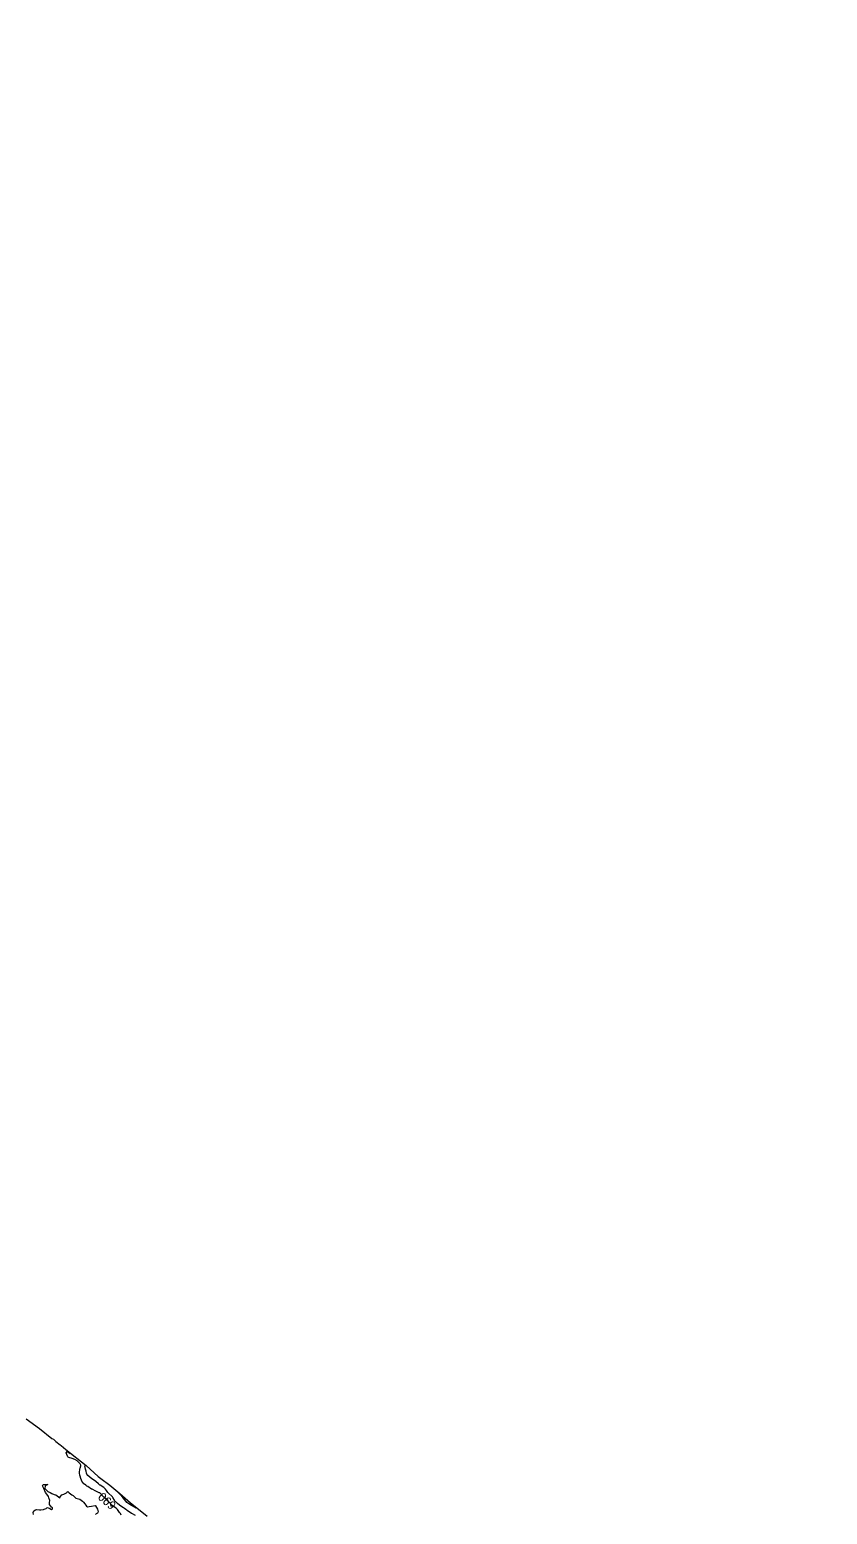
# Model space of a CAD drawing. Header units: metres. Extents: x 298520 to 308411, y 7433745 to 7450750.
# Drawn here: x 301609 to 302008, y 7442893 to 7443635 of the extents above; entities that cross this region are included whole.
import ezdxf
from ezdxf.enums import TextEntityAlignment as Align

# ---------------------------------------------------------------- set-up
doc = ezdxf.new("R2010")
doc.units = ezdxf.units.M
doc.header["$LTSCALE"] = 10
doc.linetypes.add('DASHED', pattern=[0.75, 0.5, -0.25])
for name, color, linetype in [('Area', 45, 'Continuous'), ('Cotas', 45, 'Continuous'), ('Curvas de Nivel 1m', 11, 'Continuous'), ('Curvas de Nivel 5m', 15, 'Continuous'), ('Vias Secundárias', 230, 'DASHED')]:
    doc.layers.add(name, color=color, linetype=linetype)
doc.styles.add('Style-STANDARD', font='STANDARD.shx')

msp = doc.modelspace()

# ---------------------------------------------------------------- linework, layer by layer
at = {"layer": 'Area'}
msp.add_polyline3d([(301607.72, 7442940.74, 689.7), (301614.28, 7442935.94, 689.86), (301620.46, 7442930.92, 689.67), (301621.31, 7442930.52, 694.09), (301622.5, 7442929.3, 694.12), (301624.74, 7442927.64, 690.09), (301625.21, 7442927.44, 699.32), (301627.57, 7442925.37, 700.03), (301637.64, 7442917.4, 705.58), (301643.65, 7442911.92, 706.67), (301645.07, 7442910.91, 706.38), (301649.55, 7442907.49, 705.21), (301654.49, 7442903.36, 704.9), (301658.44, 7442899.95, 695.36), (301659.62, 7442898.93, 698.15), (301668.2, 7442891.98, 714.85)], dxfattribs=at)
at = {"layer": 'Curvas de Nivel 1m', "flags": 128}
for points, elevation in [([(301662.33, 7442892.38), (301660.54, 7442893.31), (301660.34, 7442893.4), (301660.12, 7442893.54), (301658.36, 7442894.77), (301658.02, 7442895), (301657.57, 7442895.34), (301656.87, 7442895.85), (301656.38, 7442896.18), (301654.5, 7442897.38), (301654.39, 7442897.46), (301653.37, 7442898.37), (301652.41, 7442899.17), (301652.2, 7442899.41), (301651.75, 7442900.09), (301650.96, 7442901.42), (301650.76, 7442901.74), (301650.45, 7442902.06), (301648.93, 7442903.45), (301648.47, 7442903.95), (301647.83, 7442904.81), (301647.35, 7442905.47), (301646.5, 7442906.33), (301644.63, 7442907.5), (301644.51, 7442907.58), (301643.78, 7442908.25), (301642.53, 7442909.41), (301642.47, 7442909.46), (301642.38, 7442909.52), (301640.55, 7442910.77), (301639.45, 7442911.56), (301638.57, 7442912.34), (301638.06, 7442913.06), (301637.86, 7442913.58), (301637.58, 7442914.57), (301637.32, 7442915.59), (301637.02, 7442917.2)], 691), ([(301662.68, 7442896.05), (301660.27, 7442897.44), (301658.41, 7442898.55), (301657.99, 7442898.91), (301657.59, 7442899.34), (301656.43, 7442900.74), (301655.92, 7442901.37), (301654.46, 7442903), (301654.28, 7442903.2), (301654.11, 7442903.38), (301653.85, 7442903.69), (301653.73, 7442903.88), (301653.54, 7442904.09)], 692)]:
    msp.add_lwpolyline(points, dxfattribs=dict(at, elevation=elevation))
at = {"layer": 'Curvas de Nivel 5m', "elevation": 690, "flags": 128}
for points in [[(301655.15, 7442892.56), (301654.78, 7442893.38), (301654.35, 7442893.94), (301653.3, 7442895.4), (301652.83, 7442895.85), (301652.38, 7442896.17), (301650.67, 7442897.43), (301650.4, 7442897.68), (301648.84, 7442899.45), (301648.42, 7442899.85), (301646.49, 7442901.48), (301646.47, 7442901.5), (301646.44, 7442901.52), (301644.62, 7442903.5), (301644.46, 7442903.63), (301644.19, 7442903.78), (301642.48, 7442904.57), (301640.58, 7442905.46), (301640.49, 7442905.5), (301640.41, 7442905.55), (301638.51, 7442906.82), (301638.05, 7442907.11), (301637.46, 7442907.59), (301636.9, 7442907.97), (301636.52, 7442908.25), (301635.46, 7442909.61), (301634.86, 7442911.32), (301634.8, 7442911.62), (301634.57, 7442912.51), (301634.33, 7442913.62), (301634.34, 7442913.87), (301634.46, 7442915.62), (301634.49, 7442915.74), (301634.61, 7442916.01), (301635.03, 7442917.21), (301635, 7442917.62), (301634.64, 7442918.29), (301633.19, 7442919.63), (301631.95, 7442920.36), (301630.67, 7442920.88), (301628.92, 7442921.45), (301628.68, 7442921.55), (301628.53, 7442921.69), (301628.35, 7442922.03), (301627.74, 7442923.7), (301628.12, 7442924.29), (301629.66, 7442923.45)], [(301611.26, 7442892.83), (301611.13, 7442893.9), (301611.58, 7442894.67), (301612.36, 7442895.2), (301612.92, 7442895.31), (301614.36, 7442895.16), (301615.05, 7442895.16), (301616.37, 7442895.42), (301616.7, 7442895.49), (301617.69, 7442895.82), (301618.06, 7442896.13), (301618.38, 7442896.45), (301619.47, 7442895.8), (301620.37, 7442895.42), (301620.65, 7442895.51), (301620.86, 7442895.78), (301620.83, 7442896.23), (301620.38, 7442896.62), (301619.34, 7442897.8), (301619.39, 7442898.82), (301619.44, 7442899.8), (301618.98, 7442901.26), (301618.77, 7442901.81), (301618.45, 7442902.35), (301617.27, 7442903.82), (301616.49, 7442905.83), (301615.89, 7442907.22), (301616.19, 7442907.83), (301616.51, 7442907.87), (301618.51, 7442907.81), (301617.11, 7442907.22), (301617.06, 7442905.82), (301618.47, 7442904.39), (301619.61, 7442903.8), (301620.46, 7442903.41), (301621.64, 7442902.95), (301622.45, 7442902.66), (301623.85, 7442901.75), (301624.44, 7442901.27), (301624.65, 7442901.53), (301624.72, 7442901.74), (301625.49, 7442902.69), (301626.46, 7442902.99), (301627.77, 7442903.7), (301628.08, 7442904.08), (301628.47, 7442904.34), (301629.19, 7442903.68), (301630.45, 7442902.71), (301631.12, 7442902.33), (301631.9, 7442901.65), (301632.43, 7442901.11), (301633.16, 7442900.91), (301634.43, 7442900.47), (301635.89, 7442899.61), (301636.41, 7442899.12), (301637.06, 7442898.25), (301637.53, 7442897.58), (301637.87, 7442897.06), (301638.38, 7442896.69), (301639.11, 7442896.84), (301640.39, 7442897.11), (301642.21, 7442897.34), (301642.39, 7442897.28), (301643.29, 7442895.51), (301643.64, 7442894.22), (301643.4, 7442893.51), (301642.72, 7442893.13), (301642.34, 7442892.85)]]:
    msp.add_lwpolyline(points, dxfattribs=at)
at = {"layer": 'Vias Secundárias'}
msp.add_lwpolyline([(301465.55, 7442973.32, 0), (301478.59, 7442967.28, -0.011668)], format="xyb", dxfattribs=at)

# ---------------------------------------------------------------- texts
at = {"layer": 'Cotas', "style": 'Style-STANDARD'}
msp.add_text('690', height=4, rotation=138.93286, dxfattribs=at).set_placement((301648.1, 7442899.53, 690), align=Align.MIDDLE_CENTER)

doc.saveas('drawing.dxf')
